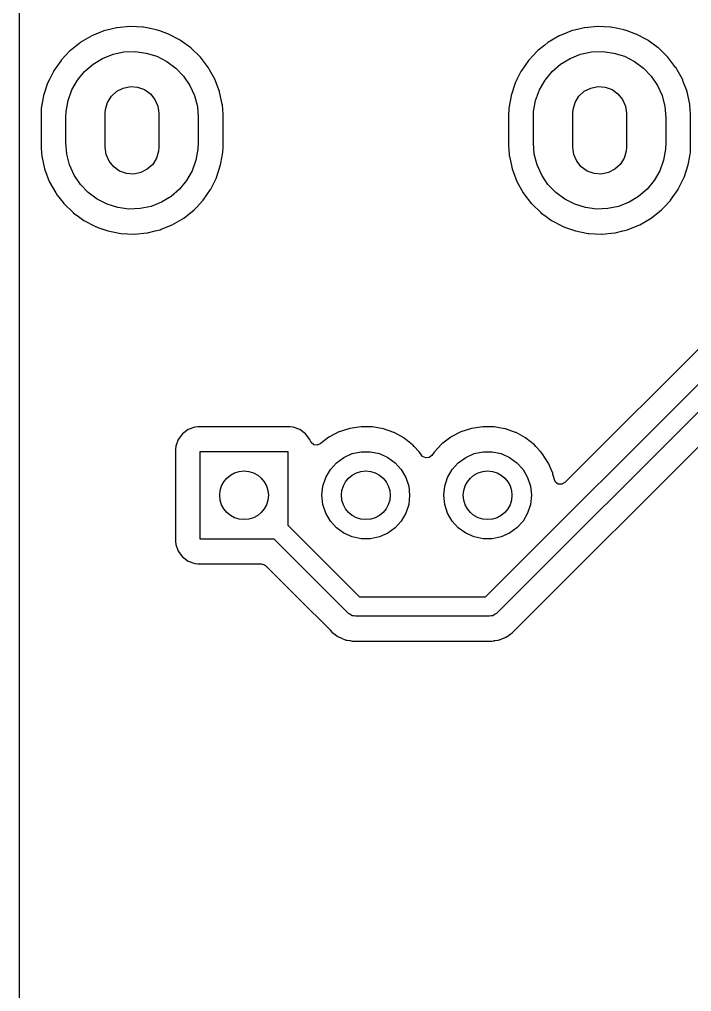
# Model space of a CAD drawing. Extents: x 61 to 228, y -146 to -45.
# Drawn here: x 61.47 to 75.27, y -125.77 to -105.79 of the extents above; entities that cross this region are included whole.
import ezdxf

# ---------------------------------------------------------------- set-up
doc = ezdxf.new("R2010")
doc.units = 0
doc.layers.add('BLACK', color=7, linetype='CONTINUOUS')

msp = doc.modelspace()

# ---------------------------------------------------------------- linework, layer by layer
at = {"layer": 'BLACK', "linetype": 'CONTINUOUS'}
for p, q in [((61.4685, -145.415), (61.4685, -45.0845)), ((63.1999, -106.029), (62.9571, -106.127)), ((63.2042, -106.027), (63.1999, -106.029)), ((63.1999, -106.029), (63.1999, -106.029)), ((63.3532, -105.991), (63.2042, -106.027)), ((63.4631, -105.964), (63.3532, -105.991)), ((63.4676, -105.963), (63.4631, -105.964)), ((63.4631, -105.964), (63.4631, -105.964)), ((63.7375, -105.937), (63.4676, -105.963)), ((63.7421, -105.937), (63.7375, -105.937)), ((64.0038, -105.95), (63.7421, -105.937)), ((63.7421, -105.937), (63.7421, -105.937)), ((64.0083, -105.95), (64.0038, -105.95)), ((64.0038, -105.95), (64.0038, -105.95)), ((64.0128, -105.951), (64.0083, -105.95)), ((64.1529, -105.979), (64.0128, -105.951)), ((64.0128, -105.951), (64.0128, -105.951)), ((64.2744, -106.003), (64.1529, -105.979)), ((64.348, -106.029), (64.2744, -106.003)), ((64.5257, -106.092), (64.348, -106.029)), ((72.7999, -106.029), (72.5571, -106.127)), ((72.8042, -106.027), (72.7999, -106.029)), ((72.7999, -106.029), (72.7999, -106.029)), ((72.9532, -105.991), (72.8042, -106.027)), ((73.0631, -105.964), (72.9532, -105.991)), ((73.0676, -105.963), (73.0631, -105.964)), ((73.0631, -105.964), (73.0631, -105.964)), ((73.3375, -105.937), (73.0676, -105.963)), ((73.3421, -105.937), (73.3375, -105.937)), ((73.6038, -105.95), (73.3421, -105.937)), ((73.3421, -105.937), (73.3421, -105.937)), ((73.6083, -105.95), (73.6038, -105.95)), ((73.6038, -105.95), (73.6038, -105.95)), ((73.6128, -105.951), (73.6083, -105.95)), ((73.7529, -105.979), (73.6128, -105.951)), ((73.6128, -105.951), (73.6128, -105.951)), ((73.8744, -106.003), (73.7529, -105.979)), ((73.948, -106.029), (73.8744, -106.003)), ((74.1257, -106.092), (73.948, -106.029)), ((62.7188, -106.266), (62.6525, -106.319)), ((62.7379, -106.255), (62.7188, -106.266)), ((62.7651, -106.239), (62.7379, -106.255)), ((62.9528, -106.129), (62.7651, -106.239)), ((62.9571, -106.127), (62.9528, -106.129)), ((64.5258, -106.092), (64.5257, -106.092)), ((64.5301, -106.093), (64.5258, -106.092)), ((64.77, -106.219), (64.5301, -106.093)), ((64.7737, -106.222), (64.77, -106.219)), ((64.9854, -106.376), (64.7737, -106.222)), ((72.3188, -106.266), (72.2525, -106.319)), ((72.3379, -106.255), (72.3188, -106.266)), ((72.3651, -106.239), (72.3379, -106.255)), ((72.5528, -106.129), (72.3651, -106.239)), ((72.5571, -106.127), (72.5528, -106.129)), ((74.1258, -106.092), (74.1257, -106.092)), ((74.1301, -106.093), (74.1258, -106.092)), ((74.37, -106.219), (74.1301, -106.093)), ((74.3737, -106.222), (74.37, -106.219)), ((74.5854, -106.376), (74.3737, -106.222)), ((62.5039, -106.439), (62.3279, -106.627)), ((62.5071, -106.435), (62.5039, -106.439)), ((62.5134, -106.43), (62.5071, -106.435)), ((62.6525, -106.319), (62.5134, -106.43)), ((63.3892, -106.507), (63.6143, -106.46)), ((63.6143, -106.46), (63.8441, -106.452)), ((63.8441, -106.452), (64.072, -106.482)), ((64.9893, -106.379), (64.9854, -106.376)), ((65.1832, -106.569), (64.9893, -106.379)), ((72.1039, -106.439), (71.9279, -106.627)), ((72.1071, -106.435), (72.1039, -106.439)), ((72.1134, -106.43), (72.1071, -106.435)), ((72.2525, -106.319), (72.1134, -106.43)), ((72.9892, -106.507), (73.2143, -106.46)), ((73.2143, -106.46), (73.4441, -106.452)), ((73.4441, -106.452), (73.672, -106.482)), ((74.5893, -106.379), (74.5854, -106.376)), ((74.7832, -106.569), (74.5893, -106.379)), ((62.322, -106.634), (62.1674, -106.856)), ((62.3279, -106.627), (62.322, -106.634)), ((62.9787, -106.711), (63.1753, -106.592)), ((63.1753, -106.592), (63.3892, -106.507)), ((64.072, -106.482), (64.2917, -106.55)), ((64.2917, -106.55), (64.4967, -106.654)), ((64.4967, -106.654), (64.6812, -106.791)), ((65.3477, -106.784), (65.1832, -106.569)), ((71.922, -106.634), (71.7674, -106.856)), ((71.9279, -106.627), (71.922, -106.634)), ((72.5787, -106.711), (72.7753, -106.592)), ((72.7753, -106.592), (72.9892, -106.507)), ((73.672, -106.482), (73.8917, -106.55)), ((73.8917, -106.55), (74.0967, -106.654)), ((74.0967, -106.654), (74.2812, -106.791)), ((74.9477, -106.784), (74.7832, -106.569)), ((62.1654, -106.86), (62.0833, -107.025)), ((62.1674, -106.856), (62.1654, -106.86)), ((62.1654, -106.86), (62.1654, -106.86)), ((62.6592, -107.04), (62.805, -106.862)), ((62.805, -106.862), (62.9787, -106.711)), ((64.6812, -106.791), (64.8399, -106.958)), ((65.3499, -106.788), (65.3477, -106.784)), ((65.3731, -106.83), (65.3499, -106.788)), ((65.3499, -106.788), (65.3499, -106.788)), ((65.4793, -107.021), (65.3731, -106.83)), ((71.7654, -106.86), (71.6833, -107.025)), ((71.7674, -106.856), (71.7654, -106.86)), ((71.7654, -106.86), (71.7654, -106.86)), ((72.2592, -107.04), (72.405, -106.862)), ((72.405, -106.862), (72.5787, -106.711)), ((74.2812, -106.791), (74.4399, -106.958)), ((74.9499, -106.788), (74.9477, -106.784)), ((74.9731, -106.83), (74.9499, -106.788)), ((74.9499, -106.788), (74.9499, -106.788)), ((75.0793, -107.021), (74.9731, -106.83)), ((62.0833, -107.025), (62.0466, -107.099)), ((62.5454, -107.24), (62.6592, -107.04)), ((64.8399, -106.958), (64.9683, -107.149)), ((65.5754, -107.275), (65.4793, -107.021)), ((71.6833, -107.025), (71.6466, -107.099)), ((72.1454, -107.24), (72.2592, -107.04)), ((74.4399, -106.958), (74.5683, -107.149)), ((75.1041, -107.086), (75.0793, -107.021)), ((62.0466, -107.099), (61.9622, -107.357)), ((62.467, -107.456), (62.5454, -107.24)), ((63.4661, -107.268), (63.5991, -107.201)), ((63.5991, -107.201), (63.7455, -107.171)), ((63.7455, -107.171), (63.8944, -107.182)), ((63.8944, -107.182), (64.0348, -107.233)), ((64.0348, -107.233), (64.1565, -107.319)), ((64.9683, -107.149), (65.0628, -107.358)), ((71.6466, -107.099), (71.5622, -107.357)), ((72.067, -107.456), (72.1454, -107.24)), ((73.0661, -107.268), (73.1991, -107.201)), ((73.1991, -107.201), (73.3455, -107.171)), ((73.3455, -107.171), (73.4944, -107.182)), ((73.4944, -107.182), (73.6348, -107.233)), ((73.6348, -107.233), (73.7565, -107.319)), ((74.5683, -107.149), (74.6628, -107.358)), ((75.1754, -107.275), (75.1041, -107.086)), ((61.9614, -107.361), (61.9167, -107.618)), ((61.9622, -107.357), (61.9614, -107.361)), ((61.9614, -107.361), (61.9614, -107.361)), ((62.426, -107.682), (62.467, -107.456)), ((63.2775, -107.496), (63.3562, -107.369)), ((63.3562, -107.369), (63.4661, -107.268)), ((64.1565, -107.319), (64.2505, -107.435)), ((64.2505, -107.435), (64.3097, -107.572)), ((65.0628, -107.358), (65.1206, -107.581)), ((65.5764, -107.279), (65.5754, -107.275)), ((65.6329, -107.535), (65.5764, -107.279)), ((65.5764, -107.279), (65.5764, -107.279)), ((71.5614, -107.361), (71.5167, -107.618)), ((71.5622, -107.357), (71.5614, -107.361)), ((71.5614, -107.361), (71.5614, -107.361)), ((72.026, -107.682), (72.067, -107.456)), ((72.8775, -107.496), (72.9562, -107.369)), ((72.9562, -107.369), (73.0661, -107.268)), ((73.7565, -107.319), (73.8504, -107.435)), ((73.8504, -107.435), (73.9097, -107.572)), ((74.6628, -107.358), (74.7206, -107.581)), ((75.1764, -107.279), (75.1754, -107.275)), ((75.2329, -107.535), (75.1764, -107.279)), ((75.1764, -107.279), (75.1764, -107.279)), ((61.9156, -107.628), (61.913, -107.679)), ((61.9158, -107.624), (61.9156, -107.628)), ((61.9167, -107.618), (61.9158, -107.624)), ((63.23, -107.72), (63.2359, -107.64)), ((63.2359, -107.64), (63.2775, -107.496)), ((64.3097, -107.572), (64.33, -107.72)), ((65.1206, -107.581), (65.14, -107.81)), ((65.6339, -107.54), (65.6329, -107.535)), ((65.6342, -107.544), (65.6339, -107.54)), ((65.6482, -107.737), (65.6342, -107.544)), ((71.5156, -107.628), (71.513, -107.679)), ((71.5158, -107.624), (71.5156, -107.628)), ((71.5167, -107.618), (71.5158, -107.624)), ((72.83, -107.72), (72.8359, -107.64)), ((72.8359, -107.64), (72.8775, -107.496)), ((73.9097, -107.572), (73.93, -107.72)), ((74.7206, -107.581), (74.74, -107.81)), ((75.2339, -107.54), (75.2329, -107.535)), ((75.2342, -107.544), (75.2339, -107.54)), ((75.2482, -107.737), (75.2342, -107.544)), ((61.913, -107.679), (61.9115, -107.71)), ((61.9115, -107.71), (61.9115, -108.399)), ((62.42, -107.81), (62.426, -107.682)), ((62.42, -108.33), (62.42, -107.81)), ((63.23, -108.42), (63.23, -107.72)), ((64.33, -107.72), (64.33, -108.42)), ((65.14, -107.81), (65.14, -108.33)), ((65.6485, -107.741), (65.6482, -107.737)), ((65.6485, -108.43), (65.6485, -107.741)), ((71.513, -107.679), (71.5115, -107.71)), ((71.5115, -107.71), (71.5115, -108.399)), ((72.02, -107.81), (72.026, -107.682)), ((72.02, -108.33), (72.02, -107.81)), ((72.83, -108.42), (72.83, -107.72)), ((73.93, -107.72), (73.93, -108.42)), ((74.74, -107.81), (74.74, -108.33)), ((75.2485, -107.741), (75.2482, -107.737)), ((75.2485, -108.43), (75.2485, -107.741)), ((61.9115, -108.399), (61.9117, -108.401)), ((61.9117, -108.401), (61.9117, -108.401)), ((61.9117, -108.401), (61.9146, -108.441)), ((61.9146, -108.441), (61.9261, -108.6)), ((62.4394, -108.559), (62.42, -108.33)), ((63.2503, -108.568), (63.23, -108.42)), ((64.33, -108.42), (64.3241, -108.5)), ((65.134, -108.458), (65.093, -108.684)), ((65.14, -108.33), (65.134, -108.458)), ((65.6442, -108.516), (65.6485, -108.43)), ((71.5115, -108.399), (71.5117, -108.401)), ((71.5117, -108.401), (71.5146, -108.441)), ((71.5117, -108.401), (71.5117, -108.401)), ((71.5146, -108.441), (71.5261, -108.6)), ((72.0394, -108.559), (72.02, -108.33)), ((72.8503, -108.568), (72.83, -108.42)), ((73.93, -108.42), (73.9241, -108.5)), ((74.734, -108.458), (74.693, -108.684)), ((74.74, -108.33), (74.734, -108.458)), ((75.2442, -108.516), (75.2485, -108.43)), ((61.9261, -108.6), (61.9271, -108.605)), ((61.9271, -108.605), (61.9271, -108.605)), ((61.9271, -108.605), (61.9765, -108.829)), ((62.4972, -108.782), (62.4394, -108.559)), ((63.3095, -108.705), (63.2503, -108.568)), ((64.2824, -108.644), (64.2038, -108.771)), ((64.3241, -108.5), (64.2824, -108.644)), ((65.5978, -108.783), (65.6296, -108.6)), ((65.6296, -108.6), (65.6436, -108.52)), ((65.6436, -108.52), (65.6442, -108.516)), ((65.6436, -108.52), (65.6436, -108.52)), ((71.5261, -108.6), (71.5271, -108.605)), ((71.5271, -108.605), (71.5271, -108.605)), ((71.5271, -108.605), (71.5765, -108.829)), ((72.0972, -108.782), (72.0394, -108.559)), ((72.9095, -108.705), (72.8503, -108.568)), ((73.8824, -108.644), (73.8038, -108.771)), ((73.9241, -108.5), (73.8824, -108.644)), ((75.1978, -108.783), (75.2296, -108.6)), ((75.2296, -108.6), (75.2436, -108.52)), ((75.2436, -108.52), (75.2442, -108.516)), ((75.2436, -108.52), (75.2436, -108.52)), ((61.9765, -108.829), (61.9846, -108.865)), ((62.5917, -108.991), (62.4972, -108.782)), ((63.4035, -108.821), (63.3095, -108.705)), ((63.5252, -108.907), (63.4035, -108.821)), ((64.2038, -108.771), (64.0939, -108.872)), ((65.093, -108.684), (65.0146, -108.9)), ((65.5134, -109.041), (65.5978, -108.783)), ((71.5765, -108.829), (71.5846, -108.865)), ((72.1917, -108.991), (72.0972, -108.782)), ((73.0035, -108.821), (72.9095, -108.705)), ((73.1252, -108.907), (73.0035, -108.821)), ((73.8038, -108.771), (73.6939, -108.872)), ((74.693, -108.684), (74.6146, -108.9)), ((75.1134, -109.041), (75.1978, -108.783)), ((61.9846, -108.865), (62.0807, -109.119)), ((62.7201, -109.182), (62.5917, -108.991)), ((63.6656, -108.958), (63.5252, -108.907)), ((63.8145, -108.969), (63.6656, -108.958)), ((63.9609, -108.939), (63.8145, -108.969)), ((64.0939, -108.872), (63.9609, -108.939)), ((65.0146, -108.9), (64.9008, -109.1)), ((65.3958, -109.277), (65.5113, -109.045)), ((65.5113, -109.045), (65.5134, -109.041)), ((65.5113, -109.045), (65.5113, -109.045)), ((71.5846, -108.865), (71.6807, -109.119)), ((72.3201, -109.182), (72.1917, -108.991)), ((73.2656, -108.958), (73.1252, -108.907)), ((73.4145, -108.969), (73.2656, -108.958)), ((73.5609, -108.939), (73.4145, -108.969)), ((73.6939, -108.872), (73.5609, -108.939)), ((74.6146, -108.9), (74.5008, -109.1)), ((74.9958, -109.277), (75.1113, -109.045)), ((75.1113, -109.045), (75.1134, -109.041)), ((75.1113, -109.045), (75.1113, -109.045)), ((62.0807, -109.119), (62.2123, -109.356)), ((62.8788, -109.349), (62.7201, -109.182)), ((64.9008, -109.1), (64.755, -109.278)), ((71.6807, -109.119), (71.8123, -109.356)), ((72.4788, -109.349), (72.3201, -109.182)), ((74.5008, -109.1), (74.355, -109.278)), ((62.2123, -109.356), (62.2459, -109.4)), ((62.2459, -109.4), (62.3643, -109.555)), ((63.0633, -109.486), (62.8788, -109.349)), ((64.5813, -109.429), (64.3847, -109.548)), ((64.755, -109.278), (64.5813, -109.429)), ((65.238, -109.506), (65.3926, -109.284)), ((65.3926, -109.284), (65.3958, -109.277)), ((71.8123, -109.356), (71.8459, -109.4)), ((71.8459, -109.4), (71.9643, -109.555)), ((72.6633, -109.486), (72.4788, -109.349)), ((74.1813, -109.429), (73.9847, -109.548)), ((74.355, -109.278), (74.1813, -109.429)), ((74.838, -109.506), (74.9926, -109.284)), ((74.9926, -109.284), (74.9958, -109.277)), ((62.3643, -109.555), (62.3768, -109.571)), ((62.3768, -109.571), (62.3801, -109.575)), ((62.3801, -109.575), (62.3801, -109.575)), ((62.3801, -109.575), (62.3895, -109.584)), ((62.3895, -109.584), (62.5707, -109.761)), ((63.2683, -109.59), (63.0633, -109.486)), ((63.488, -109.658), (63.2683, -109.59)), ((63.7159, -109.688), (63.488, -109.658)), ((64.1708, -109.633), (63.9457, -109.68)), ((64.3847, -109.548), (64.1708, -109.633)), ((65.0529, -109.705), (65.1004, -109.654)), ((65.1004, -109.654), (65.2349, -109.51)), ((65.2349, -109.51), (65.238, -109.506)), ((65.2349, -109.51), (65.2349, -109.51)), ((71.9643, -109.555), (71.9768, -109.571)), ((71.9768, -109.571), (71.9801, -109.575)), ((71.9801, -109.575), (71.9801, -109.575)), ((71.9801, -109.575), (71.9895, -109.584)), ((71.9895, -109.584), (72.1707, -109.761)), ((72.8683, -109.59), (72.6633, -109.486)), ((73.088, -109.658), (72.8683, -109.59)), ((73.3159, -109.688), (73.088, -109.658)), ((73.7708, -109.633), (73.5457, -109.68)), ((73.9847, -109.548), (73.7708, -109.633)), ((74.6529, -109.705), (74.7004, -109.654)), ((74.7004, -109.654), (74.8349, -109.51)), ((74.8349, -109.51), (74.838, -109.506)), ((74.8349, -109.51), (74.8349, -109.51)), ((62.5707, -109.761), (62.5744, -109.764)), ((62.5744, -109.764), (62.5744, -109.764)), ((62.5744, -109.764), (62.683, -109.843)), ((62.683, -109.843), (62.79, -109.921)), ((63.9457, -109.68), (63.7159, -109.688)), ((64.8412, -109.874), (65.0529, -109.705)), ((72.1707, -109.761), (72.1744, -109.764)), ((72.1744, -109.764), (72.1744, -109.764)), ((72.1744, -109.764), (72.283, -109.843)), ((72.283, -109.843), (72.39, -109.921)), ((73.5457, -109.68), (73.3159, -109.688)), ((74.4412, -109.874), (74.6529, -109.705)), ((62.79, -109.921), (63.0299, -110.047)), ((63.0299, -110.047), (63.0342, -110.048)), ((63.0342, -110.048), (63.0343, -110.048)), ((63.0343, -110.048), (63.0781, -110.064)), ((64.378, -110.104), (64.6029, -110.013)), ((64.6029, -110.013), (64.6072, -110.011)), ((64.6029, -110.013), (64.6029, -110.013)), ((64.6072, -110.011), (64.8412, -109.874)), ((72.39, -109.921), (72.6299, -110.047)), ((72.6299, -110.047), (72.6342, -110.048)), ((72.6342, -110.048), (72.6343, -110.048)), ((72.6343, -110.048), (72.6781, -110.064)), ((73.978, -110.104), (74.2029, -110.013)), ((74.2029, -110.013), (74.2072, -110.011)), ((74.2029, -110.013), (74.2029, -110.013)), ((74.2072, -110.011), (74.4412, -109.874)), ((63.0781, -110.064), (63.2856, -110.137)), ((63.2856, -110.137), (63.3837, -110.156)), ((63.3837, -110.156), (63.5472, -110.189)), ((63.5472, -110.189), (63.5472, -110.189)), ((63.5472, -110.189), (63.5517, -110.19)), ((63.5517, -110.19), (63.5562, -110.19)), ((63.5562, -110.19), (63.5562, -110.19)), ((63.5562, -110.19), (63.8179, -110.203)), ((63.8179, -110.203), (63.8179, -110.203)), ((63.8179, -110.203), (63.8225, -110.203)), ((63.8225, -110.203), (64.0924, -110.177)), ((64.0924, -110.177), (64.0969, -110.176)), ((64.0969, -110.176), (64.2566, -110.137)), ((64.0969, -110.176), (64.0969, -110.176)), ((64.2566, -110.137), (64.3558, -110.113)), ((64.3558, -110.113), (64.378, -110.104)), ((77.7136, -110.26), (72.6637, -115.31)), ((72.6781, -110.064), (72.8856, -110.137)), ((72.8856, -110.137), (72.9837, -110.156)), ((72.9837, -110.156), (73.1472, -110.189)), ((73.1472, -110.189), (73.1472, -110.189)), ((73.1472, -110.189), (73.1517, -110.19)), ((73.1517, -110.19), (73.1562, -110.19)), ((73.1562, -110.19), (73.1562, -110.19)), ((73.1562, -110.19), (73.4179, -110.203)), ((73.4179, -110.203), (73.4179, -110.203)), ((73.4179, -110.203), (73.4225, -110.203)), ((73.4225, -110.203), (73.6924, -110.177)), ((73.6924, -110.177), (73.6969, -110.176)), ((73.6969, -110.176), (73.8566, -110.137)), ((73.6969, -110.176), (73.6969, -110.176)), ((73.8566, -110.137), (73.9558, -110.113)), ((73.9558, -110.113), (73.978, -110.104)), ((71.0372, -117.656), (78.0908, -110.602)), ((78.3148, -110.944), (71.2612, -117.998)), ((71.6384, -118.34), (78.4886, -111.489)), ((64.9333, -114.219), (64.8167, -114.307)), ((65.0697, -114.168), (64.9333, -114.219)), ((65.1319, -114.161), (65.0697, -114.168)), ((67.0281, -114.161), (65.1319, -114.161)), ((67.0903, -114.168), (67.0281, -114.161)), ((67.2267, -114.219), (67.0903, -114.168)), ((67.3433, -114.307), (67.2267, -114.219)), ((68.2525, -114.195), (68.0323, -114.267)), ((68.4814, -114.16), (68.2525, -114.195)), ((68.4866, -114.16), (68.4814, -114.16)), ((68.6401, -114.162), (68.4866, -114.16)), ((68.4866, -114.16), (68.4866, -114.16)), ((68.713, -114.163), (68.6401, -114.162)), ((68.7181, -114.164), (68.713, -114.163)), ((68.9359, -114.203), (68.7181, -114.164)), ((68.7181, -114.164), (68.7181, -114.164)), ((68.941, -114.204), (68.9359, -114.203)), ((68.9359, -114.203), (68.9359, -114.203)), ((68.9459, -114.205), (68.941, -114.204)), ((69.1545, -114.279), (68.9459, -114.205)), ((68.9459, -114.205), (68.9459, -114.205)), ((70.7525, -114.195), (70.5323, -114.267)), ((70.9814, -114.16), (70.7525, -114.195)), ((70.9866, -114.16), (70.9814, -114.16)), ((71.1401, -114.162), (70.9866, -114.16)), ((70.9866, -114.16), (70.9866, -114.16)), ((71.213, -114.163), (71.1401, -114.162)), ((71.2181, -114.164), (71.213, -114.163)), ((71.4359, -114.203), (71.2181, -114.164)), ((71.2181, -114.164), (71.2181, -114.164)), ((71.441, -114.204), (71.4359, -114.203)), ((71.4359, -114.203), (71.4359, -114.203)), ((71.4459, -114.205), (71.441, -114.204)), ((71.6545, -114.279), (71.4459, -114.205)), ((71.4459, -114.205), (71.4459, -114.205)), ((64.7294, -114.423), (64.6783, -114.56)), ((64.8167, -114.307), (64.7294, -114.423)), ((67.4306, -114.423), (67.3433, -114.307)), ((67.4338, -114.432), (67.4306, -114.423)), ((67.4443, -114.46), (67.4338, -114.432)), ((67.4338, -114.432), (67.4338, -114.432)), ((67.8227, -114.377), (67.6417, -114.513)), ((67.8269, -114.374), (67.8227, -114.377)), ((67.8227, -114.377), (67.8227, -114.377)), ((67.8315, -114.372), (67.8269, -114.374)), ((68.0277, -114.269), (67.8315, -114.372)), ((68.0323, -114.267), (68.0277, -114.269)), ((68.0277, -114.269), (68.0277, -114.269)), ((69.1594, -114.281), (69.1545, -114.279)), ((69.1545, -114.279), (69.1545, -114.279)), ((69.1639, -114.283), (69.1594, -114.281)), ((69.3576, -114.39), (69.1639, -114.283)), ((69.1639, -114.283), (69.1639, -114.283)), ((69.3621, -114.393), (69.3576, -114.39)), ((69.3576, -114.39), (69.3576, -114.39)), ((69.3662, -114.396), (69.3621, -114.393)), ((69.5398, -114.533), (69.3662, -114.396)), ((69.3662, -114.396), (69.3662, -114.396)), ((70.3227, -114.377), (70.162, -114.498)), ((70.3269, -114.374), (70.3227, -114.377)), ((70.3227, -114.377), (70.3227, -114.377)), ((70.3315, -114.372), (70.3269, -114.374)), ((70.5277, -114.269), (70.3315, -114.372)), ((70.5323, -114.267), (70.5277, -114.269)), ((70.5277, -114.269), (70.5277, -114.269)), ((71.6594, -114.281), (71.6545, -114.279)), ((71.6545, -114.279), (71.6545, -114.279)), ((71.6639, -114.283), (71.6594, -114.281)), ((71.8576, -114.39), (71.6639, -114.283)), ((71.6639, -114.283), (71.6639, -114.283)), ((71.8621, -114.393), (71.8576, -114.39)), ((71.8576, -114.39), (71.8576, -114.39)), ((71.8662, -114.396), (71.8621, -114.393)), ((72.0398, -114.533), (71.8662, -114.396)), ((71.8662, -114.396), (71.8662, -114.396)), ((64.6783, -114.56), (64.6715, -114.622)), ((64.6715, -114.622), (64.6715, -116.518)), ((67.4571, -114.485), (67.4443, -114.46)), ((67.5113, -114.531), (67.4571, -114.485)), ((67.5817, -114.54), (67.5113, -114.531)), ((67.641, -114.512), (67.5817, -114.54)), ((67.6417, -114.513), (67.641, -114.512)), ((69.5439, -114.536), (69.5398, -114.533)), ((69.5398, -114.533), (69.5398, -114.533)), ((69.5723, -114.568), (69.5439, -114.536)), ((69.6655, -114.67), (69.5723, -114.568)), ((70.1417, -114.513), (69.9816, -114.681)), ((70.162, -114.498), (70.1417, -114.513)), ((72.0439, -114.536), (72.0398, -114.533)), ((72.0398, -114.533), (72.0398, -114.533)), ((72.0723, -114.568), (72.0439, -114.536)), ((72.1655, -114.67), (72.0723, -114.568)), ((65.18, -116.47), (65.18, -114.67)), ((65.18, -114.67), (66.98, -114.67)), ((66.98, -114.67), (66.98, -116.187)), ((67.9778, -114.901), (68.13, -114.791)), ((68.13, -114.791), (68.3019, -114.714)), ((68.3019, -114.714), (68.4859, -114.675)), ((68.4859, -114.675), (68.6741, -114.675)), ((68.6741, -114.675), (68.8581, -114.714)), ((68.8581, -114.714), (69.03, -114.791)), ((69.03, -114.791), (69.1822, -114.901)), ((69.6998, -114.708), (69.6655, -114.67)), ((69.7026, -114.712), (69.6998, -114.708)), ((69.725, -114.747), (69.7026, -114.712)), ((69.7026, -114.712), (69.7026, -114.712)), ((69.7457, -114.771), (69.725, -114.747)), ((69.8094, -114.802), (69.7457, -114.771)), ((69.8799, -114.794), (69.8094, -114.802)), ((69.9348, -114.749), (69.8799, -114.794)), ((69.9816, -114.681), (69.9348, -114.749)), ((70.4778, -114.901), (70.63, -114.791)), ((70.63, -114.791), (70.8019, -114.714)), ((70.8019, -114.714), (70.9859, -114.675)), ((70.9859, -114.675), (71.1741, -114.675)), ((71.1741, -114.675), (71.3581, -114.714)), ((71.3581, -114.714), (71.53, -114.791)), ((71.53, -114.791), (71.6822, -114.901)), ((72.1998, -114.708), (72.1655, -114.67)), ((72.3256, -114.902), (72.1998, -114.708)), ((67.7578, -115.204), (67.8519, -115.041)), ((67.8519, -115.041), (67.9778, -114.901)), ((69.1822, -114.901), (69.3081, -115.041)), ((69.3081, -115.041), (69.4022, -115.204)), ((70.2578, -115.204), (70.3519, -115.041)), ((70.3519, -115.041), (70.4778, -114.901)), ((71.6822, -114.901), (71.8081, -115.041)), ((71.8081, -115.041), (71.9022, -115.204)), ((72.3276, -114.907), (72.3256, -114.902)), ((72.3847, -115.038), (72.3276, -114.907)), ((72.3276, -114.907), (72.3276, -114.907)), ((72.4179, -115.115), (72.3847, -115.038)), ((67.6997, -115.383), (67.7578, -115.204)), ((69.4022, -115.204), (69.4603, -115.383)), ((70.1997, -115.383), (70.2578, -115.204)), ((71.9022, -115.204), (71.9603, -115.383)), ((72.4192, -115.12), (72.4179, -115.115)), ((72.4226, -115.133), (72.4192, -115.12)), ((72.4192, -115.12), (72.4192, -115.12)), ((72.4524, -115.252), (72.4226, -115.133)), ((72.4738, -115.297), (72.4524, -115.252)), ((67.68, -115.57), (67.6997, -115.383)), ((69.4603, -115.383), (69.48, -115.57)), ((70.18, -115.57), (70.1997, -115.383)), ((71.9603, -115.383), (71.98, -115.57)), ((72.5306, -115.339), (72.4738, -115.297)), ((72.6014, -115.344), (72.5306, -115.339)), ((72.6637, -115.31), (72.6014, -115.344)), ((67.6997, -115.757), (67.68, -115.57)), ((69.48, -115.57), (69.4603, -115.757)), ((70.1997, -115.757), (70.18, -115.57)), ((71.98, -115.57), (71.9603, -115.757)), ((67.7578, -115.936), (67.6997, -115.757)), ((69.4603, -115.757), (69.4022, -115.936)), ((70.2578, -115.936), (70.1997, -115.757)), ((71.9603, -115.757), (71.9022, -115.936)), ((67.8519, -116.099), (67.7578, -115.936)), ((69.4022, -115.936), (69.3081, -116.099)), ((70.3519, -116.099), (70.2578, -115.936)), ((71.9022, -115.936), (71.8081, -116.099)), ((66.98, -116.187), (68.4488, -117.656)), ((67.9778, -116.239), (67.8519, -116.099)), ((68.13, -116.349), (67.9778, -116.239)), ((69.1822, -116.239), (69.03, -116.349)), ((69.3081, -116.099), (69.1822, -116.239)), ((70.4778, -116.239), (70.3519, -116.099)), ((70.63, -116.349), (70.4778, -116.239)), ((71.6822, -116.239), (71.53, -116.349)), ((71.8081, -116.099), (71.6822, -116.239)), ((68.3019, -116.426), (68.13, -116.349)), ((68.4859, -116.465), (68.3019, -116.426)), ((68.8581, -116.426), (68.6741, -116.465)), ((69.03, -116.349), (68.8581, -116.426)), ((70.8019, -116.426), (70.63, -116.349)), ((70.9859, -116.465), (70.8019, -116.426)), ((71.3581, -116.426), (71.1741, -116.465)), ((71.53, -116.349), (71.3581, -116.426)), ((64.6715, -116.518), (64.6783, -116.58)), ((64.6783, -116.58), (64.7294, -116.717)), ((66.6972, -116.47), (65.18, -116.47)), ((68.2246, -117.997), (66.6972, -116.47)), ((68.6741, -116.465), (68.4859, -116.465)), ((71.1741, -116.465), (70.9859, -116.465)), ((64.7294, -116.717), (64.8167, -116.833)), ((64.8167, -116.833), (64.9333, -116.921)), ((64.9333, -116.921), (65.0697, -116.972)), ((65.0697, -116.972), (65.1319, -116.978)), ((65.1319, -116.978), (66.4343, -116.978)), ((66.4343, -116.978), (66.5025, -116.999)), ((66.5025, -116.999), (66.5234, -117.015)), ((66.5234, -117.015), (67.207, -117.699)), ((67.207, -117.699), (67.8446, -118.337)), ((68.4488, -117.656), (71.0372, -117.656)), ((68.2529, -118.015), (68.2246, -117.997)), ((68.279, -118.036), (68.2529, -118.015)), ((68.2902, -118.039), (68.279, -118.036)), ((68.2999, -118.045), (68.2902, -118.039)), ((68.3331, -118.049), (68.2999, -118.045)), ((68.3657, -118.056), (68.3331, -118.049)), ((71.1526, -118.049), (71.12, -118.056)), ((71.1858, -118.045), (71.1526, -118.049)), ((71.1955, -118.039), (71.1858, -118.045)), ((71.2067, -118.036), (71.1955, -118.039)), ((71.2329, -118.015), (71.2067, -118.036)), ((71.2612, -117.998), (71.2329, -118.015)), ((71.12, -118.056), (68.3657, -118.056)), ((67.8446, -118.337), (67.8504, -118.343)), ((67.8504, -118.343), (67.8884, -118.386)), ((67.8884, -118.386), (67.9407, -118.423)), ((67.9407, -118.423), (67.946, -118.427)), ((67.946, -118.427), (67.9963, -118.466)), ((71.4833, -118.47), (71.534, -118.431)), ((71.534, -118.431), (71.5393, -118.428)), ((71.5393, -118.428), (71.5857, -118.396)), ((71.5857, -118.396), (71.592, -118.391)), ((71.5857, -118.396), (71.5857, -118.396)), ((71.592, -118.391), (71.599, -118.383)), ((71.599, -118.383), (71.6334, -118.345)), ((71.6334, -118.345), (71.6384, -118.34)), ((67.9963, -118.466), (68.0032, -118.47)), ((68.0032, -118.47), (68.0055, -118.471)), ((68.0055, -118.471), (68.0202, -118.479)), ((68.0202, -118.479), (68.0225, -118.481)), ((68.0225, -118.481), (68.0287, -118.485)), ((68.0287, -118.485), (68.0358, -118.488)), ((68.0358, -118.488), (68.0358, -118.488)), ((68.0358, -118.488), (68.0883, -118.508)), ((68.0883, -118.508), (68.0943, -118.511)), ((68.0943, -118.511), (68.1526, -118.537)), ((68.1526, -118.537), (68.16, -118.538)), ((68.16, -118.538), (68.1626, -118.539)), ((68.1626, -118.539), (68.1788, -118.544)), ((68.1788, -118.544), (68.1814, -118.545)), ((68.1814, -118.545), (68.1885, -118.547)), ((68.1885, -118.547), (68.196, -118.548)), ((68.196, -118.548), (68.2519, -118.556)), ((68.2519, -118.556), (68.2584, -118.557)), ((68.2584, -118.557), (68.2968, -118.564)), ((68.2968, -118.564), (68.3212, -118.568)), ((68.3212, -118.568), (68.3288, -118.568)), ((68.3288, -118.568), (68.3834, -118.565)), ((68.3288, -118.568), (68.3288, -118.568)), ((68.3834, -118.565), (68.3906, -118.564)), ((68.3906, -118.564), (71.0911, -118.564)), ((71.0911, -118.564), (71.0997, -118.565)), ((71.0997, -118.565), (71.1498, -118.568)), ((71.1498, -118.568), (71.1498, -118.568)), ((71.1498, -118.568), (71.1574, -118.569)), ((71.1574, -118.569), (71.1648, -118.567)), ((71.1648, -118.567), (71.1913, -118.563)), ((71.1648, -118.567), (71.1648, -118.567)), ((71.1913, -118.563), (71.2203, -118.558)), ((71.2203, -118.558), (71.2268, -118.557)), ((71.2268, -118.557), (71.2902, -118.549)), ((71.2902, -118.549), (71.2973, -118.546)), ((71.2973, -118.546), (71.3, -118.546)), ((71.3, -118.546), (71.3163, -118.541)), ((71.3163, -118.541), (71.3188, -118.541)), ((71.3188, -118.541), (71.3263, -118.539)), ((71.3263, -118.539), (71.3848, -118.514)), ((71.3848, -118.514), (71.3909, -118.511)), ((71.3909, -118.511), (71.4435, -118.491)), ((71.4435, -118.491), (71.4507, -118.488)), ((71.4435, -118.491), (71.4435, -118.491)), ((71.4507, -118.488), (71.4569, -118.484)), ((71.4569, -118.484), (71.4593, -118.483)), ((71.4593, -118.483), (71.4741, -118.475)), ((71.4741, -118.475), (71.4764, -118.473)), ((71.4764, -118.473), (71.4833, -118.47))]:
    msp.add_line(p, q, dxfattribs=at)
at = {"layer": 'BLACK'}
for centre in [(66.08, -115.57), (68.58, -115.57), (71.08, -115.57)]:
    msp.add_circle(centre, 0.5, dxfattribs=at)

doc.saveas('drawing.dxf')
